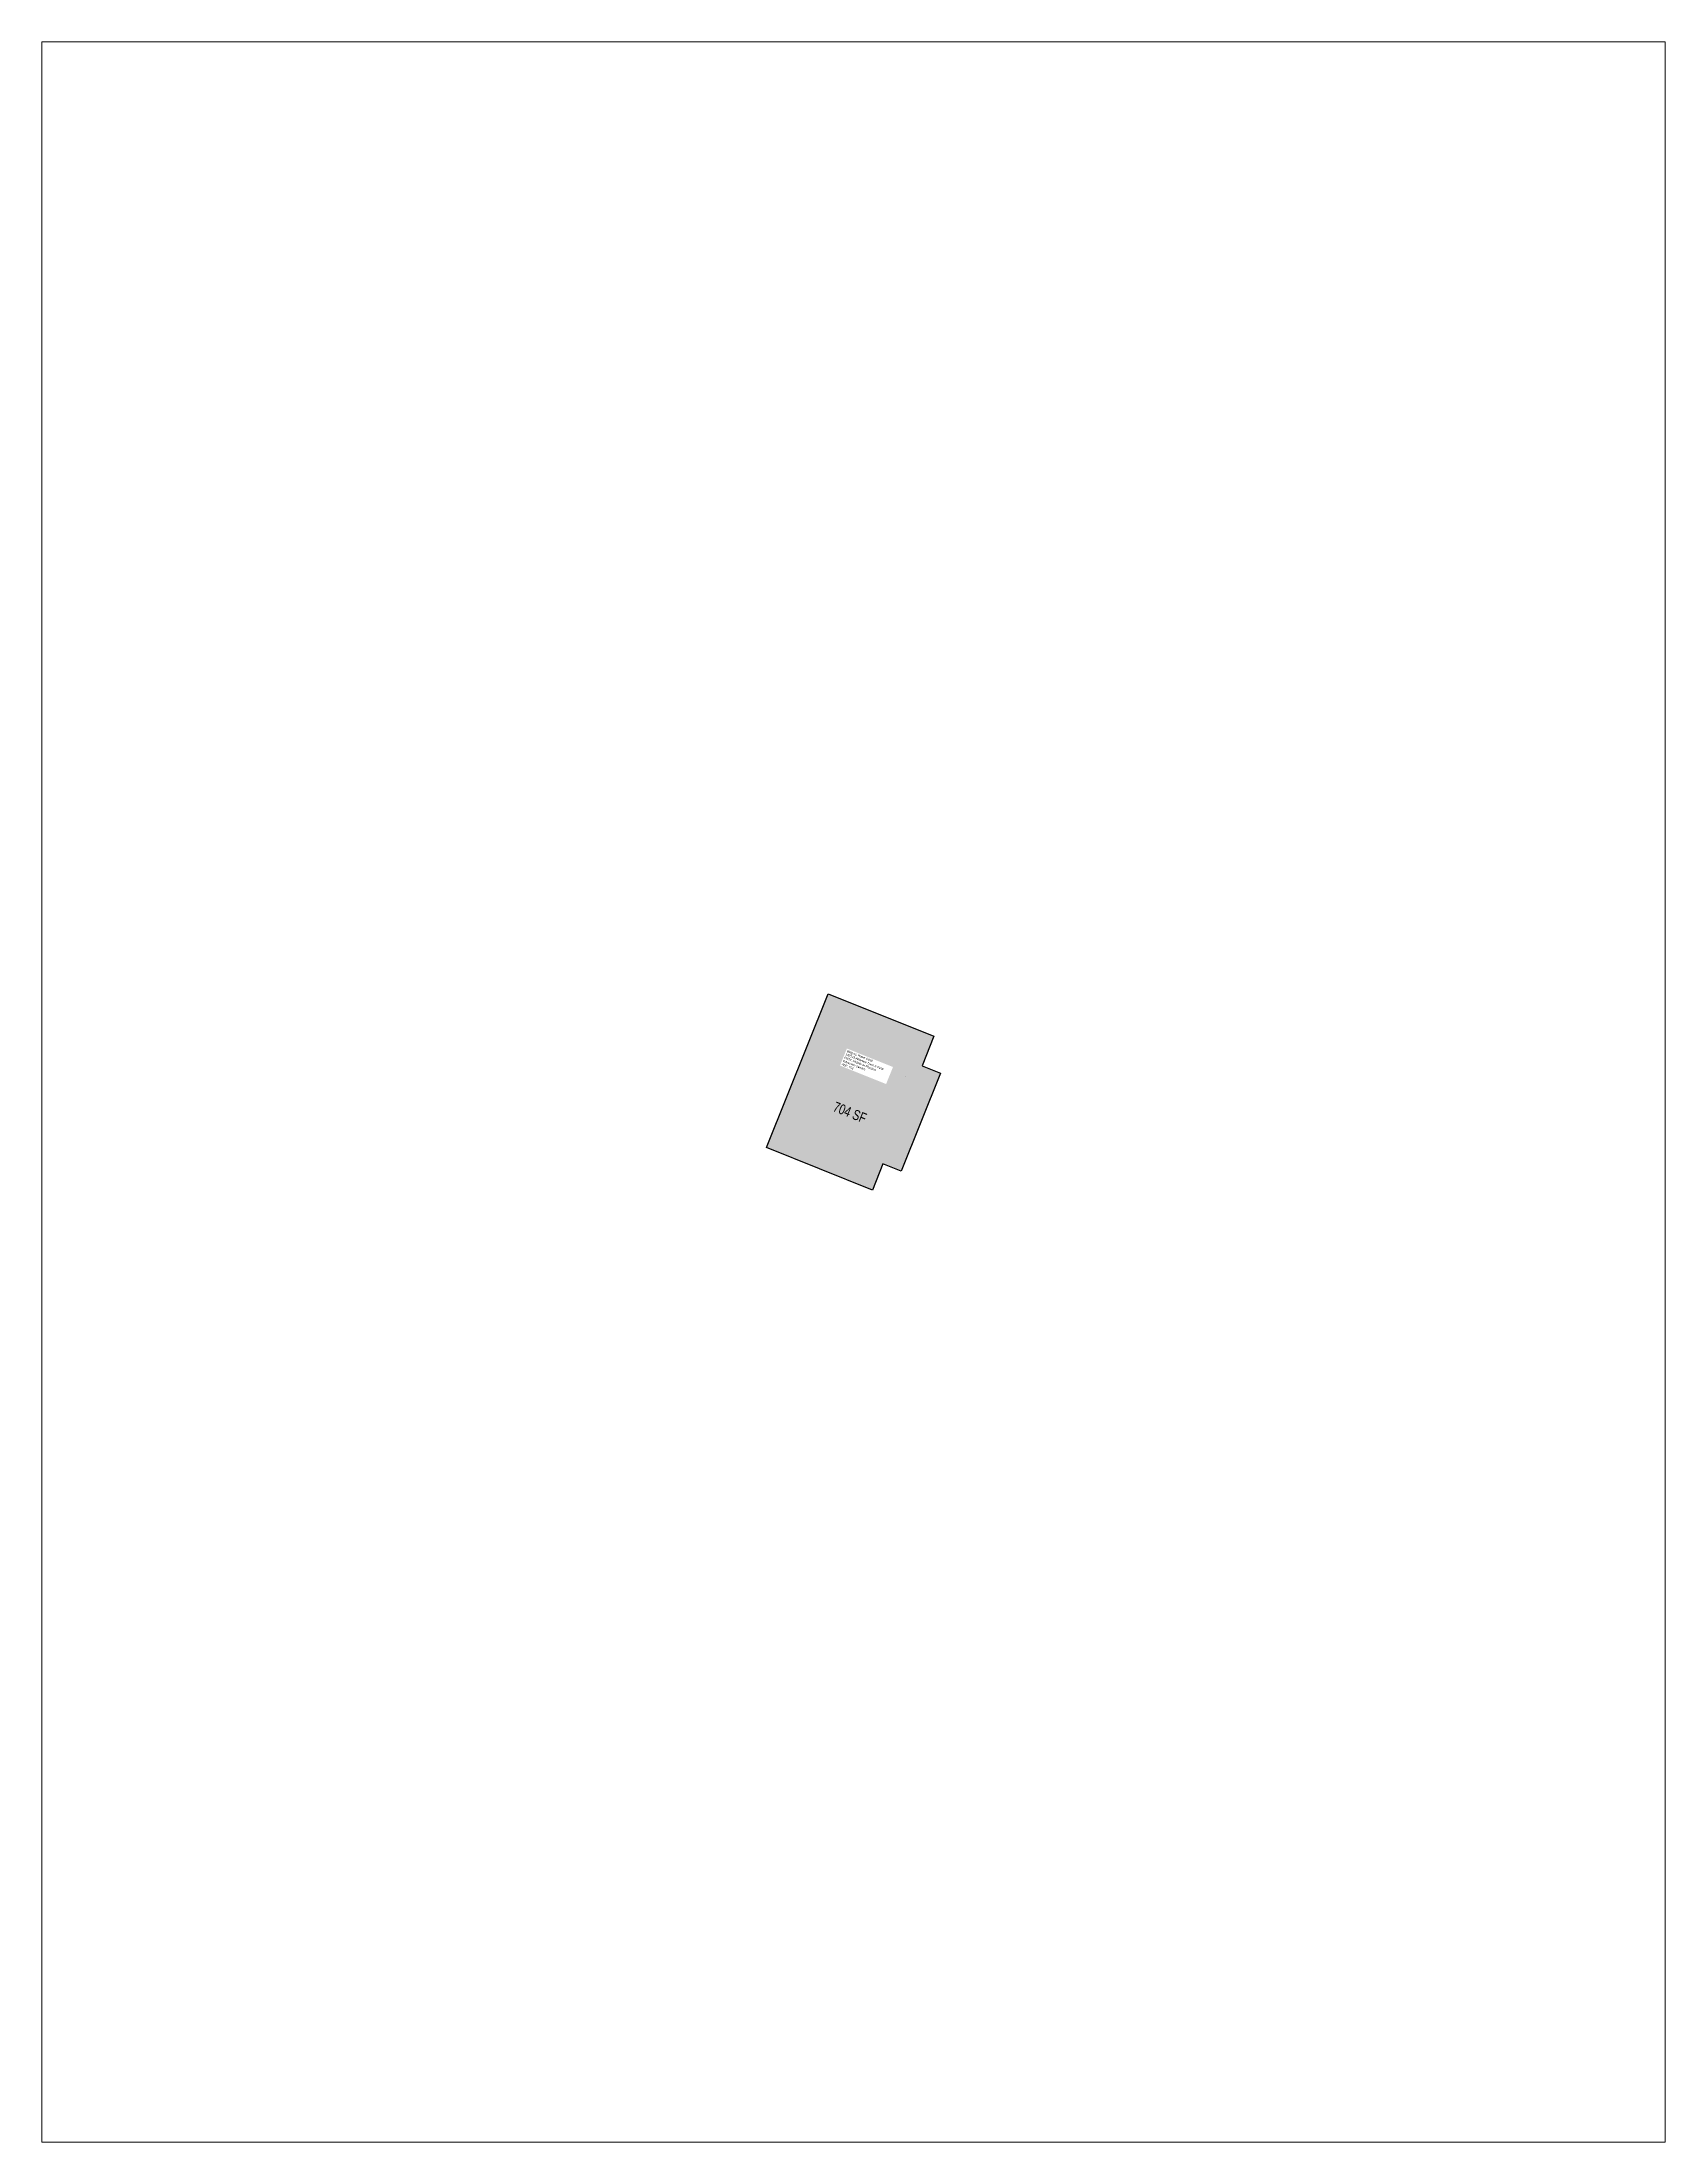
# Paper-space layout 'Layout1' of a CAD drawing. Header units: inches. Extents: x 0 to 8.5, y 0 to 11.
# The model-space entities are those that its viewports show. They can reach past a viewport. Long polylines and large blocks are cut down to what shows.
import ezdxf
from ezdxf.enums import TextEntityAlignment as Align

# ---------------------------------------------------------------- set-up
doc = ezdxf.new("R2010")
doc.units = ezdxf.units.IN
doc.header["$MEASUREMENT"] = 0
for name, color, linetype in [('A-IDEN-RNUM', 7, 'Continuous'), ('A-IDEN-SNUM', 4, 'Continuous'), ('A-IDEN-VNUM', 4, 'Continuous'), ('A-WALL', 5, 'Continuous'), ('AREA-TEXT', 3, 'Continuous'), ('Rooms-Category-Color', 7, 'Continuous'), ('Rooms-College-Color', 7, 'Continuous'), ('Rooms-Department-Color', 7, 'Continuous'), ('Rooms-Division-Color', 7, 'Continuous'), ('Rooms-Information', 7, 'Continuous')]:
    doc.layers.add(name, color=color, linetype=linetype)
doc.styles.add('Arial', font='arial.ttf')
doc.styles.add('CP_AREA', font='arial.ttf', dxfattribs={"height": 15})
doc.styles.add('CP_ROOMSNUMBER', font='arial.ttf', dxfattribs={"height": 1})

msp = doc.modelspace()

# ---------------------------------------------------------------- hatches: boundary and pattern name
at = {"layer": 'Rooms-Category-Color', "true_color": 0xfbafa2}
msp.add_hatch(color=21, dxfattribs=at).paths.add_polyline_path([(69227487.7, 27655653.1), (69227720.1, 27655559.9), (69227694.1, 27655495.2), (69227734.3, 27655479), (69227647.6, 27655263), (69227607.9, 27655278.9), (69227584.9, 27655221.6), (69227352.1, 27655315)])
at = {"layer": 'Rooms-College-Color', "true_color": 0xffff64}
msp.add_hatch(color=51, dxfattribs=at).paths.add_polyline_path([(69227487.7, 27655653.1), (69227720.1, 27655559.9), (69227694.1, 27655495.2), (69227734.3, 27655479), (69227647.6, 27655263), (69227607.9, 27655278.9), (69227584.9, 27655221.6), (69227352.1, 27655315)])
at = {"layer": 'Rooms-Department-Color', "true_color": 0x604aed}
msp.add_hatch(color=173, dxfattribs=at).paths.add_polyline_path([(69227487.7, 27655653.1), (69227720.1, 27655559.9), (69227694.1, 27655495.2), (69227734.3, 27655479), (69227647.6, 27655263), (69227607.9, 27655278.9), (69227584.9, 27655221.6), (69227352.1, 27655315)])
at = {"layer": 'Rooms-Division-Color', "true_color": 0x604aed}
msp.add_hatch(color=173, dxfattribs=at).paths.add_polyline_path([(69227487.7, 27655653.1), (69227720.1, 27655559.9), (69227694.1, 27655495.2), (69227734.3, 27655479), (69227647.6, 27655263), (69227607.9, 27655278.9), (69227584.9, 27655221.6), (69227352.1, 27655315)])

# ---------------------------------------------------------------- linework, layer by layer
at = {"layer": 'A-WALL'}
msp.add_lwpolyline([(69227487.7, 27655653.1), (69227720.1, 27655559.9), (69227694.1, 27655495.2), (69227734.3, 27655479), (69227647.9, 27655263), (69227607.9, 27655279), (69227584.9, 27655221.6), (69227352.1, 27655315), (69227487.7, 27655653.1)], dxfattribs=at)

# ---------------------------------------------------------------- texts
at = {"layer": 'A-IDEN-RNUM', "style": 'CP_ROOMSNUMBER'}
msp.add_text('0910-00', height=0.327, rotation=338.15, dxfattribs=at).set_placement((69227657.8, 27655470.1), align=Align.MIDDLE)
at = {"layer": 'A-IDEN-SNUM', "style": 'CP_ROOMSNUMBER'}
msp.add_text('0420C91000', height=0.327, rotation=338.15, dxfattribs=at).set_placement((69227658.2, 27655471.5), align=Align.MIDDLE)
at = {"layer": 'A-IDEN-VNUM', "style": 'Arial', "width": 0.85}
msp.add_text('042C', height=32.67, rotation=338.15, dxfattribs=at).set_placement((69227565.8, 27655494.6), align=Align.MIDDLE)
at = {"layer": 'AREA-TEXT', "style": 'CP_AREA', "width": 0.75}
msp.add_text('704 SF', height=22.27, rotation=338.15, dxfattribs=at).set_placement((69227535.3, 27655392.4), align=Align.MIDDLE_CENTER)

# ---------------------------------------------------------------- next in the draw order: texts
at = {"layer": 'Rooms-Information', "insert": (69227516.6, 27655496.7), "char_height": 4.6671, "width": 104.544, "attachment_point": 7, "rotation": 338.15, "style": 'Arial', "bg_fill": 3, "box_fill_scale": 1.5, "bg_fill_color": 256, "bg_fill_true_color": 13158600, "bg_fill_transparency": 0}
msp.add_mtext('Bldg.42, Room C910^M^J120123-Athletics-Track & Field^M^JFICM: Athletic or Physical Education Service^M^JASF: 703', dxfattribs=at)

psp = doc.layouts.get("Layout1")

# ---------------------------------------------------------------- viewports
at = {"layer": '0'}
psp.add_viewport(center=(4.25, 5.5), size=(8.5, 10.9999), view_center_point=(69227543.171, 27655437.346), view_height=4619.9537, dxfattribs=at)

doc.saveas('drawing.dxf')
